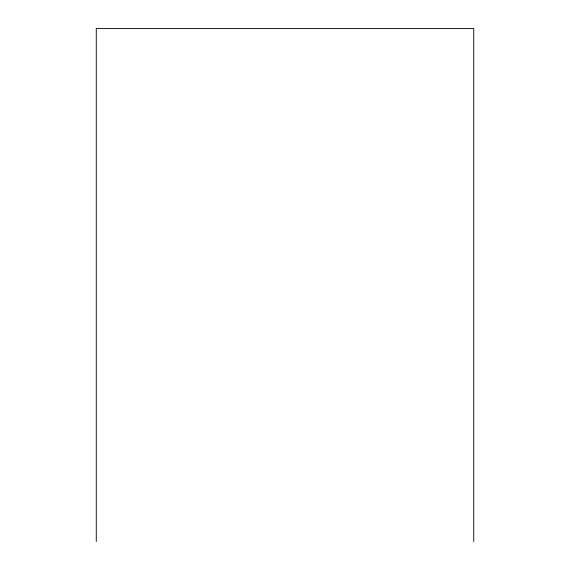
<?xml version="1.0" encoding="UTF-8"?>
<svg xmlns="http://www.w3.org/2000/svg" width="570" height="570" viewBox="0 0 570 570"><rect width="100%" height="100%" fill="white"/><g stroke="black" fill="none" stroke-linecap="round" stroke-linejoin="round"><path stroke-width="0.85" d="M473.734 541.5L473.734 28.5L96.266 28.5L96.266 541.5"/></g></svg>
